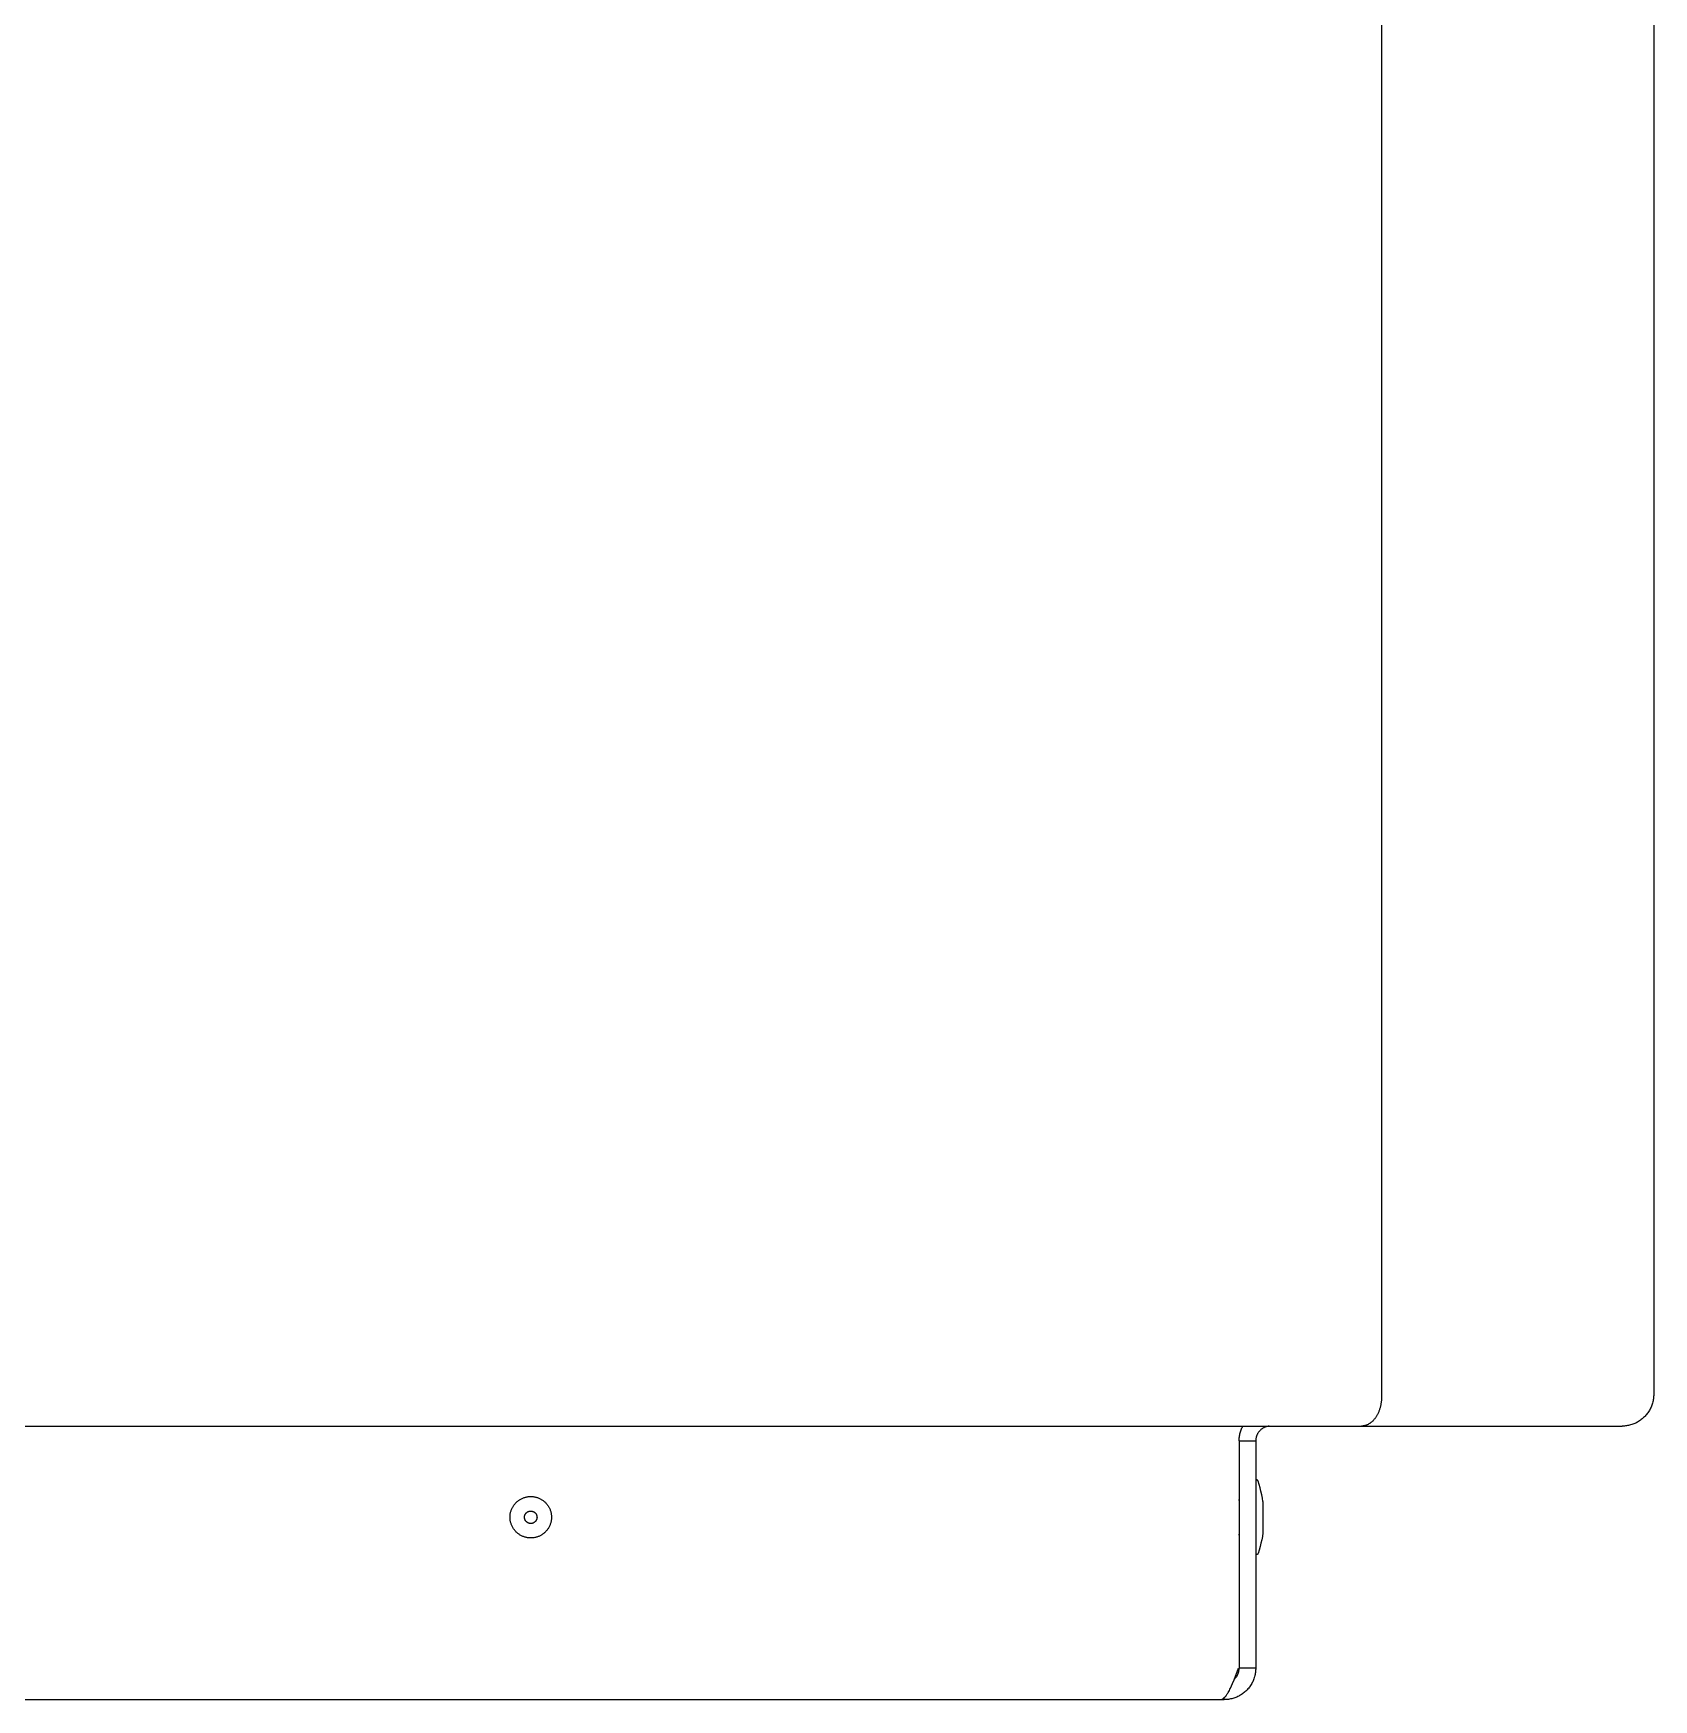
# Model space of a CAD drawing. Header units: millimetres. Extents: x -582 to 3448, y -204 to 2611.
# Drawn here: x 1233.2 to 1428.6, y 1259.9 to 1460.9 of the extents above; entities that cross this region are included whole.
import ezdxf

# ---------------------------------------------------------------- set-up
doc = ezdxf.new("R2010")
doc.units = ezdxf.units.MM
doc.header["$MEASUREMENT"] = 0
doc.layers.add('Domyslna', color=7, linetype='Continuous', true_color=0x000000)
doc.layers.add('Utwórz2D linie widoczne', color=7, linetype='Continuous', true_color=0x000000)

msp = doc.modelspace()

# ---------------------------------------------------------------- linework, layer by layer
at = {"layer": 'Domyslna'}
msp.add_line((1395.81, 2059.14), (1395.81, 1296.74), dxfattribs=at)
at = {"layer": 'Utwórz2D linie widoczne'}
for p, q in [((1428.64, 2059.14), (1428.64, 1296.74)), ((1395.81, 1296.74), (1395.81, 1296.55)), ((1395.81, 1296.55), (1395.81, 1296.36)), ((1395.81, 1296.36), (1395.81, 1296.18)), ((1428.62, 1296.35), (1428.6, 1296.22)), ((1428.63, 1296.48), (1428.62, 1296.35)), ((1428.64, 1296.61), (1428.63, 1296.48)), ((1428.64, 1296.74), (1428.64, 1296.61)), ((1395.28, 1294.27), (1395.24, 1294.19)), ((1395.32, 1294.34), (1395.28, 1294.27)), ((1395.36, 1294.41), (1395.32, 1294.34)), ((1395.4, 1294.49), (1395.36, 1294.41)), ((1395.43, 1294.57), (1395.4, 1294.49)), ((1395.47, 1294.64), (1395.43, 1294.57)), ((1395.5, 1294.72), (1395.47, 1294.64)), ((1395.53, 1294.8), (1395.5, 1294.72)), ((1395.55, 1294.88), (1395.53, 1294.8)), ((1395.58, 1294.96), (1395.55, 1294.88)), ((1395.61, 1295.04), (1395.58, 1294.96)), ((1395.63, 1295.12), (1395.61, 1295.04)), ((1395.65, 1295.2), (1395.63, 1295.12)), ((1395.67, 1295.28), (1395.65, 1295.2)), ((1395.69, 1295.37), (1395.67, 1295.28)), ((1395.71, 1295.46), (1395.69, 1295.37)), ((1395.73, 1295.55), (1395.71, 1295.46)), ((1395.74, 1295.64), (1395.73, 1295.55)), ((1395.76, 1295.73), (1395.74, 1295.64)), ((1395.77, 1295.81), (1395.76, 1295.73)), ((1395.78, 1295.9), (1395.77, 1295.81)), ((1395.79, 1295.99), (1395.78, 1295.9)), ((1395.8, 1296.09), (1395.79, 1295.99)), ((1395.81, 1296.18), (1395.8, 1296.09)), ((1427.7, 1294.24), (1427.61, 1294.14)), ((1427.79, 1294.34), (1427.7, 1294.24)), ((1427.87, 1294.44), (1427.79, 1294.34)), ((1427.94, 1294.54), (1427.87, 1294.44)), ((1428.02, 1294.65), (1427.94, 1294.54)), ((1428.08, 1294.76), (1428.02, 1294.65)), ((1428.15, 1294.87), (1428.08, 1294.76)), ((1428.21, 1294.99), (1428.15, 1294.87)), ((1428.27, 1295.1), (1428.21, 1294.99)), ((1428.32, 1295.22), (1428.27, 1295.1)), ((1428.37, 1295.34), (1428.32, 1295.22)), ((1428.42, 1295.46), (1428.37, 1295.34)), ((1428.46, 1295.59), (1428.42, 1295.46)), ((1428.5, 1295.71), (1428.46, 1295.59)), ((1428.53, 1295.84), (1428.5, 1295.71)), ((1428.56, 1295.96), (1428.53, 1295.84)), ((1428.58, 1296.09), (1428.56, 1295.96)), ((1428.6, 1296.22), (1428.58, 1296.09)), ((1073.65, 1292.94), (1392.74, 1292.94)), ((1378.77, 1292.12), (1378.8, 1292.24)), ((1378.8, 1292.24), (1378.84, 1292.36)), ((1378.84, 1292.36), (1378.88, 1292.48)), ((1378.88, 1292.48), (1378.93, 1292.6)), ((1378.93, 1292.6), (1378.98, 1292.71)), ((1378.98, 1292.71), (1379.03, 1292.82)), ((1379.03, 1292.82), (1379.09, 1292.94)), ((1381.04, 1292.27), (1381.01, 1292.23)), ((1381.08, 1292.32), (1381.04, 1292.27)), ((1381.12, 1292.37), (1381.08, 1292.32)), ((1381.17, 1292.41), (1381.12, 1292.37)), ((1381.21, 1292.45), (1381.17, 1292.41)), ((1381.26, 1292.5), (1381.21, 1292.45)), ((1381.31, 1292.54), (1381.26, 1292.5)), ((1381.35, 1292.57), (1381.31, 1292.54)), ((1381.4, 1292.61), (1381.35, 1292.57)), ((1381.45, 1292.64), (1381.4, 1292.61)), ((1381.51, 1292.68), (1381.45, 1292.64)), ((1381.56, 1292.71), (1381.51, 1292.68)), ((1381.61, 1292.74), (1381.56, 1292.71)), ((1381.67, 1292.76), (1381.61, 1292.74)), ((1381.73, 1292.79), (1381.67, 1292.76)), ((1381.78, 1292.81), (1381.73, 1292.79)), ((1381.84, 1292.83), (1381.78, 1292.81)), ((1381.9, 1292.85), (1381.84, 1292.83)), ((1381.96, 1292.87), (1381.9, 1292.85)), ((1382.02, 1292.89), (1381.96, 1292.87)), ((1382.08, 1292.9), (1382.02, 1292.89)), ((1382.14, 1292.91), (1382.08, 1292.9)), ((1382.2, 1292.92), (1382.14, 1292.91)), ((1382.26, 1292.93), (1382.2, 1292.92)), ((1392.74, 1292.94), (1393.39, 1292.94)), ((1393.42, 1292.94), (1393.39, 1292.94)), ((1393.39, 1292.94), (1424.57, 1292.94)), ((1393.45, 1292.94), (1393.42, 1292.94)), ((1393.49, 1292.94), (1393.45, 1292.94)), ((1393.52, 1292.94), (1393.49, 1292.94)), ((1393.55, 1292.94), (1393.52, 1292.94)), ((1393.58, 1292.95), (1393.55, 1292.94)), ((1393.61, 1292.95), (1393.58, 1292.95)), ((1393.64, 1292.95), (1393.61, 1292.95)), ((1393.68, 1292.96), (1393.64, 1292.95)), ((1393.71, 1292.97), (1393.68, 1292.96)), ((1393.74, 1292.97), (1393.71, 1292.97)), ((1393.77, 1292.98), (1393.74, 1292.97)), ((1393.8, 1292.99), (1393.77, 1292.98)), ((1393.83, 1292.99), (1393.8, 1292.99)), ((1393.86, 1293), (1393.83, 1292.99)), ((1393.89, 1293.01), (1393.86, 1293)), ((1393.95, 1293.03), (1393.89, 1293.01)), ((1394.01, 1293.05), (1393.95, 1293.03)), ((1394.07, 1293.08), (1394.01, 1293.05)), ((1394.13, 1293.1), (1394.07, 1293.08)), ((1394.19, 1293.13), (1394.13, 1293.1)), ((1394.24, 1293.16), (1394.19, 1293.13)), ((1394.3, 1293.19), (1394.24, 1293.16)), ((1394.35, 1293.23), (1394.3, 1293.19)), ((1394.41, 1293.26), (1394.35, 1293.23)), ((1394.47, 1293.31), (1394.41, 1293.26)), ((1394.53, 1293.35), (1394.47, 1293.31)), ((1394.59, 1293.39), (1394.53, 1293.35)), ((1394.64, 1293.44), (1394.59, 1293.39)), ((1394.7, 1293.49), (1394.64, 1293.44)), ((1394.75, 1293.54), (1394.7, 1293.49)), ((1394.8, 1293.59), (1394.75, 1293.54)), ((1394.85, 1293.65), (1394.8, 1293.59)), ((1394.9, 1293.7), (1394.85, 1293.65)), ((1394.94, 1293.76), (1394.9, 1293.7)), ((1394.99, 1293.81), (1394.94, 1293.76)), ((1395.03, 1293.87), (1394.99, 1293.81)), ((1395.07, 1293.93), (1395.03, 1293.87)), ((1395.12, 1293.99), (1395.07, 1293.93)), ((1395.16, 1294.05), (1395.12, 1293.99)), ((1395.2, 1294.12), (1395.16, 1294.05)), ((1395.24, 1294.19), (1395.2, 1294.12)), ((1424.57, 1292.94), (1424.84, 1292.94)), ((1424.84, 1292.94), (1424.84, 1292.95)), ((1424.97, 1292.94), (1424.84, 1292.94)), ((1425.1, 1292.94), (1424.97, 1292.94)), ((1425.23, 1292.96), (1425.1, 1292.94)), ((1425.36, 1292.97), (1425.23, 1292.96)), ((1425.48, 1292.99), (1425.36, 1292.97)), ((1425.61, 1293.02), (1425.48, 1292.99)), ((1425.74, 1293.04), (1425.61, 1293.02)), ((1425.86, 1293.08), (1425.74, 1293.04)), ((1425.99, 1293.11), (1425.86, 1293.08)), ((1426.11, 1293.16), (1425.99, 1293.11)), ((1426.23, 1293.2), (1426.11, 1293.16)), ((1426.35, 1293.25), (1426.23, 1293.2)), ((1426.47, 1293.3), (1426.35, 1293.25)), ((1426.59, 1293.36), (1426.47, 1293.3)), ((1426.7, 1293.42), (1426.59, 1293.36)), ((1426.81, 1293.49), (1426.7, 1293.42)), ((1426.92, 1293.56), (1426.81, 1293.49)), ((1427.03, 1293.63), (1426.92, 1293.56)), ((1427.13, 1293.71), (1427.03, 1293.63)), ((1427.24, 1293.79), (1427.13, 1293.71)), ((1427.33, 1293.87), (1427.24, 1293.79)), ((1427.43, 1293.96), (1427.33, 1293.87)), ((1427.52, 1294.05), (1427.43, 1293.96)), ((1427.61, 1294.14), (1427.52, 1294.05)), ((1378.64, 1291.26), (1378.65, 1291.39)), ((1378.64, 1291.14), (1378.64, 1291.26)), ((1378.64, 1291.14), (1378.64, 1263.74)), ((1378.64, 1291.14), (1380.64, 1291.14)), ((1378.65, 1291.39), (1378.66, 1291.51)), ((1378.66, 1291.51), (1378.67, 1291.63)), ((1378.67, 1291.63), (1378.69, 1291.76)), ((1378.69, 1291.76), (1378.71, 1291.88)), ((1378.71, 1291.88), (1378.74, 1292)), ((1378.74, 1292), (1378.77, 1292.12)), ((1380.65, 1291.32), (1380.64, 1291.26)), ((1380.64, 1291.26), (1380.64, 1291.2)), ((1380.64, 1291.2), (1380.64, 1291.14)), ((1380.64, 1291.14), (1380.64, 1263.74)), ((1380.66, 1291.44), (1380.65, 1291.38)), ((1380.65, 1291.38), (1380.65, 1291.32)), ((1380.68, 1291.5), (1380.66, 1291.44)), ((1380.69, 1291.56), (1380.68, 1291.5)), ((1380.7, 1291.62), (1380.69, 1291.56)), ((1380.72, 1291.68), (1380.7, 1291.62)), ((1380.74, 1291.74), (1380.72, 1291.68)), ((1380.76, 1291.8), (1380.74, 1291.74)), ((1380.79, 1291.85), (1380.76, 1291.8)), ((1380.81, 1291.91), (1380.79, 1291.85)), ((1380.84, 1291.97), (1380.81, 1291.91)), ((1380.87, 1292.02), (1380.84, 1291.97)), ((1380.9, 1292.07), (1380.87, 1292.02)), ((1380.93, 1292.13), (1380.9, 1292.07)), ((1380.97, 1292.18), (1380.93, 1292.13)), ((1381.01, 1292.23), (1380.97, 1292.18)), ((1380.74, 1286.44), (1380.64, 1286.44)), ((1380.75, 1286.44), (1380.74, 1286.44)), ((1380.74, 1286.44), (1380.74, 1286.44)), ((1380.76, 1286.43), (1380.75, 1286.44)), ((1380.77, 1286.43), (1380.76, 1286.43)), ((1380.78, 1286.43), (1380.77, 1286.43)), ((1380.77, 1286.43), (1380.77, 1286.43)), ((1380.79, 1286.43), (1380.78, 1286.43)), ((1380.8, 1286.43), (1380.79, 1286.43)), ((1380.79, 1286.43), (1380.79, 1286.43)), ((1380.81, 1286.42), (1380.8, 1286.43)), ((1380.82, 1286.42), (1380.81, 1286.42)), ((1380.81, 1286.42), (1380.81, 1286.42)), ((1380.83, 1286.41), (1380.82, 1286.42)), ((1380.82, 1286.42), (1380.82, 1286.42)), ((1380.84, 1286.41), (1380.83, 1286.41)), ((1380.85, 1286.4), (1380.84, 1286.41)), ((1380.84, 1286.41), (1380.84, 1286.41)), ((1380.86, 1286.39), (1380.85, 1286.4)), ((1380.85, 1286.4), (1380.85, 1286.4)), ((1380.87, 1286.39), (1380.86, 1286.39)), ((1380.87, 1286.38), (1380.87, 1286.39)), ((1380.88, 1286.38), (1380.87, 1286.38)), ((1380.89, 1286.37), (1380.88, 1286.38)), ((1380.88, 1286.38), (1380.88, 1286.38)), ((1380.89, 1286.36), (1380.89, 1286.37)), ((1380.89, 1286.37), (1380.89, 1286.37)), ((1380.9, 1286.35), (1380.89, 1286.36)), ((1380.91, 1286.34), (1380.9, 1286.35)), ((1380.9, 1286.35), (1380.9, 1286.35)), ((1380.91, 1286.33), (1380.91, 1286.34)), ((1380.91, 1286.34), (1380.91, 1286.34)), ((1380.92, 1286.32), (1380.91, 1286.33)), ((1380.92, 1286.31), (1380.92, 1286.32)), ((1380.92, 1286.32), (1380.92, 1286.32)), ((1380.93, 1286.3), (1380.92, 1286.31)), ((1380.92, 1286.31), (1380.92, 1286.31)), ((1381.06, 1285.89), (1380.93, 1286.3)), ((1292.07, 1284.17), (1292.15, 1284.21)), ((1292.15, 1284.21), (1292.23, 1284.24)), ((1292.23, 1284.24), (1292.31, 1284.27)), ((1292.31, 1284.27), (1292.39, 1284.3)), ((1292.39, 1284.3), (1292.47, 1284.33)), ((1292.47, 1284.33), (1292.56, 1284.35)), ((1292.56, 1284.35), (1292.64, 1284.37)), ((1292.64, 1284.37), (1292.72, 1284.39)), ((1292.72, 1284.39), (1292.81, 1284.41)), ((1292.81, 1284.41), (1292.9, 1284.42)), ((1292.9, 1284.42), (1292.98, 1284.43)), ((1292.98, 1284.43), (1293.07, 1284.43)), ((1293.07, 1284.43), (1293.15, 1284.44)), ((1293.15, 1284.44), (1293.24, 1284.44)), ((1293.24, 1284.44), (1293.33, 1284.43)), ((1293.33, 1284.43), (1293.41, 1284.43)), ((1293.41, 1284.43), (1293.5, 1284.42)), ((1293.5, 1284.42), (1293.58, 1284.41)), ((1293.58, 1284.41), (1293.67, 1284.39)), ((1293.67, 1284.39), (1293.75, 1284.37)), ((1293.75, 1284.37), (1293.84, 1284.35)), ((1293.84, 1284.35), (1293.92, 1284.33)), ((1293.92, 1284.33), (1294, 1284.3)), ((1294, 1284.3), (1294.08, 1284.27)), ((1294.08, 1284.27), (1294.16, 1284.24)), ((1294.16, 1284.24), (1294.24, 1284.21)), ((1294.24, 1284.21), (1294.32, 1284.17)), ((1381.17, 1285.49), (1381.06, 1285.89)), ((1381.27, 1285.07), (1381.17, 1285.49)), ((1381.37, 1284.66), (1381.27, 1285.07)), ((1381.44, 1284.24), (1381.37, 1284.66)), ((1381.51, 1283.82), (1381.44, 1284.24)), ((1290.7, 1282.11), (1290.71, 1282.19)), ((1290.71, 1282.19), (1290.72, 1282.28)), ((1290.72, 1282.28), (1290.73, 1282.37)), ((1290.73, 1282.37), (1290.75, 1282.45)), ((1290.75, 1282.45), (1290.77, 1282.53)), ((1290.77, 1282.53), (1290.79, 1282.62)), ((1290.79, 1282.62), (1290.82, 1282.7)), ((1290.82, 1282.7), (1290.84, 1282.78)), ((1290.84, 1282.78), (1290.87, 1282.86)), ((1290.87, 1282.86), (1290.91, 1282.94)), ((1290.91, 1282.94), (1290.94, 1283.02)), ((1290.94, 1283.02), (1290.98, 1283.1)), ((1290.98, 1283.1), (1291.02, 1283.17)), ((1291.02, 1283.17), (1291.07, 1283.25)), ((1291.07, 1283.25), (1291.11, 1283.32)), ((1291.11, 1283.32), (1291.16, 1283.39)), ((1291.16, 1283.39), (1291.22, 1283.46)), ((1291.22, 1283.46), (1291.27, 1283.53)), ((1291.27, 1283.53), (1291.33, 1283.59)), ((1291.33, 1283.59), (1291.38, 1283.66)), ((1291.38, 1283.66), (1291.44, 1283.72)), ((1291.44, 1283.72), (1291.51, 1283.78)), ((1291.51, 1283.78), (1291.57, 1283.84)), ((1291.57, 1283.84), (1291.64, 1283.89)), ((1291.64, 1283.89), (1291.71, 1283.94)), ((1291.71, 1283.94), (1291.78, 1283.99)), ((1291.78, 1283.99), (1291.85, 1284.04)), ((1291.85, 1284.04), (1291.92, 1284.09)), ((1291.92, 1284.09), (1292, 1284.13)), ((1292, 1284.13), (1292.07, 1284.17)), ((1292.48, 1282.16), (1292.49, 1282.19)), ((1292.49, 1282.19), (1292.5, 1282.21)), ((1292.5, 1282.21), (1292.51, 1282.24)), ((1292.51, 1282.24), (1292.52, 1282.26)), ((1292.52, 1282.26), (1292.53, 1282.28)), ((1292.53, 1282.28), (1292.54, 1282.31)), ((1292.54, 1282.31), (1292.56, 1282.33)), ((1292.56, 1282.33), (1292.57, 1282.35)), ((1292.57, 1282.35), (1292.59, 1282.37)), ((1292.59, 1282.37), (1292.6, 1282.39)), ((1292.6, 1282.39), (1292.62, 1282.41)), ((1292.62, 1282.41), (1292.64, 1282.43)), ((1292.64, 1282.43), (1292.65, 1282.45)), ((1292.65, 1282.45), (1292.67, 1282.47)), ((1292.67, 1282.47), (1292.69, 1282.49)), ((1292.69, 1282.49), (1292.71, 1282.51)), ((1292.71, 1282.51), (1292.73, 1282.52)), ((1292.73, 1282.52), (1292.75, 1282.54)), ((1292.75, 1282.54), (1292.77, 1282.55)), ((1292.77, 1282.55), (1292.79, 1282.57)), ((1292.79, 1282.57), (1292.81, 1282.58)), ((1292.81, 1282.58), (1292.84, 1282.59)), ((1292.84, 1282.59), (1292.86, 1282.61)), ((1292.86, 1282.61), (1292.88, 1282.62)), ((1292.88, 1282.62), (1292.91, 1282.63)), ((1292.91, 1282.63), (1292.93, 1282.64)), ((1292.93, 1282.64), (1292.95, 1282.65)), ((1292.95, 1282.65), (1292.98, 1282.65)), ((1292.98, 1282.65), (1293, 1282.66)), ((1293, 1282.66), (1293.03, 1282.67)), ((1293.03, 1282.67), (1293.05, 1282.67)), ((1293.05, 1282.67), (1293.08, 1282.68)), ((1293.08, 1282.68), (1293.11, 1282.68)), ((1293.11, 1282.68), (1293.13, 1282.68)), ((1293.13, 1282.68), (1293.16, 1282.68)), ((1293.16, 1282.68), (1293.18, 1282.69)), ((1293.18, 1282.69), (1293.21, 1282.69)), ((1293.21, 1282.69), (1293.24, 1282.68)), ((1293.24, 1282.68), (1293.26, 1282.68)), ((1293.26, 1282.68), (1293.29, 1282.68)), ((1293.29, 1282.68), (1293.31, 1282.68)), ((1293.31, 1282.68), (1293.34, 1282.67)), ((1293.34, 1282.67), (1293.36, 1282.67)), ((1293.36, 1282.67), (1293.39, 1282.66)), ((1293.39, 1282.66), (1293.41, 1282.65)), ((1293.41, 1282.65), (1293.44, 1282.65)), ((1293.44, 1282.65), (1293.46, 1282.64)), ((1293.46, 1282.64), (1293.49, 1282.63)), ((1293.49, 1282.63), (1293.51, 1282.62)), ((1293.51, 1282.62), (1293.53, 1282.61)), ((1293.53, 1282.61), (1293.56, 1282.59)), ((1293.56, 1282.59), (1293.58, 1282.58)), ((1293.58, 1282.58), (1293.6, 1282.57)), ((1293.6, 1282.57), (1293.62, 1282.55)), ((1293.62, 1282.55), (1293.64, 1282.54)), ((1293.64, 1282.54), (1293.66, 1282.52)), ((1293.66, 1282.52), (1293.68, 1282.51)), ((1293.68, 1282.51), (1293.7, 1282.49)), ((1293.7, 1282.49), (1293.72, 1282.47)), ((1293.72, 1282.47), (1293.74, 1282.45)), ((1293.74, 1282.45), (1293.76, 1282.43)), ((1293.76, 1282.43), (1293.77, 1282.41)), ((1293.77, 1282.41), (1293.79, 1282.39)), ((1293.79, 1282.39), (1293.81, 1282.37)), ((1293.81, 1282.37), (1293.82, 1282.35)), ((1293.82, 1282.35), (1293.83, 1282.33)), ((1293.83, 1282.33), (1293.85, 1282.31)), ((1293.85, 1282.31), (1293.86, 1282.28)), ((1293.86, 1282.28), (1293.87, 1282.26)), ((1293.87, 1282.26), (1293.88, 1282.24)), ((1293.88, 1282.24), (1293.89, 1282.21)), ((1293.89, 1282.21), (1293.9, 1282.19)), ((1293.9, 1282.19), (1293.91, 1282.16)), ((1294.32, 1284.17), (1294.4, 1284.13)), ((1294.4, 1284.13), (1294.47, 1284.09)), ((1294.47, 1284.09), (1294.54, 1284.04)), ((1294.54, 1284.04), (1294.62, 1283.99)), ((1294.62, 1283.99), (1294.69, 1283.94)), ((1294.69, 1283.94), (1294.76, 1283.89)), ((1294.76, 1283.89), (1294.82, 1283.84)), ((1294.82, 1283.84), (1294.89, 1283.78)), ((1294.89, 1283.78), (1294.95, 1283.72)), ((1294.95, 1283.72), (1295.01, 1283.66)), ((1295.01, 1283.66), (1295.07, 1283.59)), ((1295.07, 1283.59), (1295.12, 1283.53)), ((1295.12, 1283.53), (1295.18, 1283.46)), ((1295.18, 1283.46), (1295.23, 1283.39)), ((1295.23, 1283.39), (1295.28, 1283.32)), ((1295.28, 1283.32), (1295.32, 1283.25)), ((1295.32, 1283.25), (1295.37, 1283.17)), ((1295.37, 1283.17), (1295.41, 1283.1)), ((1295.41, 1283.1), (1295.45, 1283.02)), ((1295.45, 1283.02), (1295.48, 1282.94)), ((1295.48, 1282.94), (1295.52, 1282.86)), ((1295.52, 1282.86), (1295.55, 1282.78)), ((1295.55, 1282.78), (1295.58, 1282.7)), ((1295.58, 1282.7), (1295.6, 1282.62)), ((1295.6, 1282.62), (1295.62, 1282.53)), ((1295.62, 1282.53), (1295.64, 1282.45)), ((1295.64, 1282.45), (1295.66, 1282.37)), ((1295.66, 1282.37), (1295.67, 1282.28)), ((1295.67, 1282.28), (1295.68, 1282.19)), ((1295.68, 1282.19), (1295.69, 1282.11)), ((1378.57, 1284.04), (1378.64, 1284.04)), ((1381.51, 1283.82), (1381.51, 1281.94)), ((1290.7, 1282.02), (1290.7, 1282.11)), ((1290.7, 1281.94), (1290.7, 1282.02)), ((1290.7, 1281.85), (1290.7, 1281.94)), ((1290.7, 1281.76), (1290.7, 1281.85)), ((1290.71, 1281.68), (1290.7, 1281.76)), ((1290.72, 1281.59), (1290.71, 1281.68)), ((1290.73, 1281.51), (1290.72, 1281.59)), ((1290.75, 1281.42), (1290.73, 1281.51)), ((1290.77, 1281.34), (1290.75, 1281.42)), ((1290.79, 1281.25), (1290.77, 1281.34)), ((1290.82, 1281.17), (1290.79, 1281.25)), ((1290.84, 1281.09), (1290.82, 1281.17)), ((1290.87, 1281.01), (1290.84, 1281.09)), ((1290.91, 1280.93), (1290.87, 1281.01)), ((1290.94, 1280.85), (1290.91, 1280.93)), ((1290.98, 1280.77), (1290.94, 1280.85)), ((1291.02, 1280.7), (1290.98, 1280.77)), ((1291.07, 1280.62), (1291.02, 1280.7)), ((1291.11, 1280.55), (1291.07, 1280.62)), ((1291.16, 1280.48), (1291.11, 1280.55)), ((1291.22, 1280.41), (1291.16, 1280.48)), ((1291.27, 1280.34), (1291.22, 1280.41)), ((1291.33, 1280.28), (1291.27, 1280.34)), ((1291.38, 1280.21), (1291.33, 1280.28)), ((1291.44, 1280.15), (1291.38, 1280.21)), ((1292.45, 1282.04), (1292.46, 1282.06)), ((1292.45, 1282.01), (1292.45, 1282.04)), ((1292.45, 1281.99), (1292.45, 1282.01)), ((1292.45, 1281.96), (1292.45, 1281.99)), ((1292.45, 1281.94), (1292.45, 1281.96)), ((1292.45, 1281.91), (1292.45, 1281.94)), ((1292.45, 1281.88), (1292.45, 1281.91)), ((1292.45, 1281.86), (1292.45, 1281.88)), ((1292.45, 1281.83), (1292.45, 1281.86)), ((1292.46, 1281.81), (1292.45, 1281.83)), ((1292.46, 1282.09), (1292.47, 1282.12)), ((1292.46, 1282.06), (1292.46, 1282.09)), ((1292.46, 1281.78), (1292.46, 1281.81)), ((1292.47, 1281.76), (1292.46, 1281.78)), ((1292.47, 1282.14), (1292.48, 1282.16)), ((1292.47, 1282.12), (1292.47, 1282.14)), ((1292.47, 1281.73), (1292.47, 1281.76)), ((1292.48, 1281.71), (1292.47, 1281.73)), ((1292.49, 1281.68), (1292.48, 1281.71)), ((1292.5, 1281.66), (1292.49, 1281.68)), ((1292.51, 1281.63), (1292.5, 1281.66)), ((1292.52, 1281.61), (1292.51, 1281.63)), ((1292.53, 1281.59), (1292.52, 1281.61)), ((1292.54, 1281.56), (1292.53, 1281.59)), ((1292.56, 1281.54), (1292.54, 1281.56)), ((1292.57, 1281.52), (1292.56, 1281.54)), ((1292.59, 1281.5), (1292.57, 1281.52)), ((1292.6, 1281.48), (1292.59, 1281.5)), ((1292.62, 1281.46), (1292.6, 1281.48)), ((1292.64, 1281.44), (1292.62, 1281.46)), ((1292.65, 1281.42), (1292.64, 1281.44)), ((1292.67, 1281.4), (1292.65, 1281.42)), ((1292.69, 1281.38), (1292.67, 1281.4)), ((1292.71, 1281.37), (1292.69, 1281.38)), ((1292.73, 1281.35), (1292.71, 1281.37)), ((1292.75, 1281.33), (1292.73, 1281.35)), ((1292.77, 1281.32), (1292.75, 1281.33)), ((1292.79, 1281.3), (1292.77, 1281.32)), ((1292.81, 1281.29), (1292.79, 1281.3)), ((1292.84, 1281.28), (1292.81, 1281.29)), ((1292.86, 1281.27), (1292.84, 1281.28)), ((1292.88, 1281.25), (1292.86, 1281.27)), ((1292.91, 1281.24), (1292.88, 1281.25)), ((1292.93, 1281.23), (1292.91, 1281.24)), ((1292.95, 1281.23), (1292.93, 1281.23)), ((1292.98, 1281.22), (1292.95, 1281.23)), ((1293, 1281.21), (1292.98, 1281.22)), ((1293.03, 1281.2), (1293, 1281.21)), ((1293.05, 1281.2), (1293.03, 1281.2)), ((1293.08, 1281.19), (1293.05, 1281.2)), ((1293.11, 1281.19), (1293.08, 1281.19)), ((1293.13, 1281.19), (1293.11, 1281.19)), ((1293.16, 1281.19), (1293.13, 1281.19)), ((1293.18, 1281.19), (1293.16, 1281.19)), ((1293.21, 1281.19), (1293.18, 1281.19)), ((1293.24, 1281.19), (1293.21, 1281.19)), ((1293.26, 1281.19), (1293.24, 1281.19)), ((1293.29, 1281.19), (1293.26, 1281.19)), ((1293.31, 1281.19), (1293.29, 1281.19)), ((1293.34, 1281.2), (1293.31, 1281.19)), ((1293.36, 1281.2), (1293.34, 1281.2)), ((1293.39, 1281.21), (1293.36, 1281.2)), ((1293.41, 1281.22), (1293.39, 1281.21)), ((1293.44, 1281.23), (1293.41, 1281.22)), ((1293.46, 1281.23), (1293.44, 1281.23)), ((1293.49, 1281.24), (1293.46, 1281.23)), ((1293.51, 1281.25), (1293.49, 1281.24)), ((1293.53, 1281.27), (1293.51, 1281.25)), ((1293.56, 1281.28), (1293.53, 1281.27)), ((1293.58, 1281.29), (1293.56, 1281.28)), ((1293.6, 1281.3), (1293.58, 1281.29)), ((1293.62, 1281.32), (1293.6, 1281.3)), ((1293.64, 1281.33), (1293.62, 1281.32)), ((1293.66, 1281.35), (1293.64, 1281.33)), ((1293.68, 1281.37), (1293.66, 1281.35)), ((1293.7, 1281.38), (1293.68, 1281.37)), ((1293.72, 1281.4), (1293.7, 1281.38)), ((1293.74, 1281.42), (1293.72, 1281.4)), ((1293.76, 1281.44), (1293.74, 1281.42)), ((1293.77, 1281.46), (1293.76, 1281.44)), ((1293.79, 1281.48), (1293.77, 1281.46)), ((1293.81, 1281.5), (1293.79, 1281.48)), ((1293.82, 1281.52), (1293.81, 1281.5)), ((1293.83, 1281.54), (1293.82, 1281.52)), ((1293.85, 1281.56), (1293.83, 1281.54)), ((1293.86, 1281.59), (1293.85, 1281.56)), ((1293.87, 1281.61), (1293.86, 1281.59)), ((1293.88, 1281.63), (1293.87, 1281.61)), ((1293.89, 1281.66), (1293.88, 1281.63)), ((1293.9, 1281.68), (1293.89, 1281.66)), ((1293.91, 1281.71), (1293.9, 1281.68)), ((1293.91, 1282.16), (1293.92, 1282.14)), ((1293.92, 1281.73), (1293.91, 1281.71)), ((1293.92, 1282.14), (1293.92, 1282.12)), ((1293.92, 1282.12), (1293.93, 1282.09)), ((1293.93, 1281.78), (1293.92, 1281.76)), ((1293.92, 1281.76), (1293.92, 1281.73)), ((1293.93, 1282.09), (1293.94, 1282.06)), ((1293.94, 1281.81), (1293.93, 1281.78)), ((1293.94, 1282.06), (1293.94, 1282.04)), ((1293.94, 1282.04), (1293.94, 1282.01)), ((1293.94, 1282.01), (1293.94, 1281.99)), ((1293.94, 1281.99), (1293.95, 1281.96)), ((1293.95, 1281.91), (1293.94, 1281.88)), ((1293.94, 1281.88), (1293.94, 1281.86)), ((1293.94, 1281.86), (1293.94, 1281.83)), ((1293.94, 1281.83), (1293.94, 1281.81)), ((1293.95, 1281.96), (1293.95, 1281.94)), ((1293.95, 1281.94), (1293.95, 1281.91)), ((1295.01, 1280.21), (1294.95, 1280.15)), ((1295.07, 1280.28), (1295.01, 1280.21)), ((1295.12, 1280.34), (1295.07, 1280.28)), ((1295.18, 1280.41), (1295.12, 1280.34)), ((1295.23, 1280.48), (1295.18, 1280.41)), ((1295.28, 1280.55), (1295.23, 1280.48)), ((1295.32, 1280.62), (1295.28, 1280.55)), ((1295.37, 1280.7), (1295.32, 1280.62)), ((1295.41, 1280.77), (1295.37, 1280.7)), ((1295.45, 1280.85), (1295.41, 1280.77)), ((1295.48, 1280.93), (1295.45, 1280.85)), ((1295.52, 1281.01), (1295.48, 1280.93)), ((1295.55, 1281.09), (1295.52, 1281.01)), ((1295.58, 1281.17), (1295.55, 1281.09)), ((1295.6, 1281.25), (1295.58, 1281.17)), ((1295.62, 1281.34), (1295.6, 1281.25)), ((1295.64, 1281.42), (1295.62, 1281.34)), ((1295.66, 1281.51), (1295.64, 1281.42)), ((1295.67, 1281.59), (1295.66, 1281.51)), ((1295.68, 1281.68), (1295.67, 1281.59)), ((1295.69, 1281.76), (1295.68, 1281.68)), ((1295.69, 1282.11), (1295.69, 1282.02)), ((1295.69, 1282.02), (1295.7, 1281.94)), ((1295.7, 1281.94), (1295.69, 1281.85)), ((1295.69, 1281.85), (1295.69, 1281.76)), ((1381.51, 1281.94), (1381.51, 1280.05)), ((1291.51, 1280.09), (1291.44, 1280.15)), ((1291.57, 1280.04), (1291.51, 1280.09)), ((1291.64, 1279.98), (1291.57, 1280.04)), ((1291.71, 1279.93), (1291.64, 1279.98)), ((1291.78, 1279.88), (1291.71, 1279.93)), ((1291.85, 1279.83), (1291.78, 1279.88)), ((1291.92, 1279.79), (1291.85, 1279.83)), ((1292, 1279.74), (1291.92, 1279.79)), ((1292.07, 1279.7), (1292, 1279.74)), ((1292.15, 1279.66), (1292.07, 1279.7)), ((1292.23, 1279.63), (1292.15, 1279.66)), ((1292.31, 1279.6), (1292.23, 1279.63)), ((1292.39, 1279.57), (1292.31, 1279.6)), ((1292.47, 1279.54), (1292.39, 1279.57)), ((1292.56, 1279.52), (1292.47, 1279.54)), ((1292.64, 1279.5), (1292.56, 1279.52)), ((1292.72, 1279.48), (1292.64, 1279.5)), ((1292.81, 1279.47), (1292.72, 1279.48)), ((1292.9, 1279.45), (1292.81, 1279.47)), ((1292.98, 1279.44), (1292.9, 1279.45)), ((1293.07, 1279.44), (1292.98, 1279.44)), ((1293.15, 1279.44), (1293.07, 1279.44)), ((1293.24, 1279.44), (1293.15, 1279.44)), ((1293.33, 1279.44), (1293.24, 1279.44)), ((1293.41, 1279.44), (1293.33, 1279.44)), ((1293.5, 1279.45), (1293.41, 1279.44)), ((1293.58, 1279.47), (1293.5, 1279.45)), ((1293.67, 1279.48), (1293.58, 1279.47)), ((1293.75, 1279.5), (1293.67, 1279.48)), ((1293.84, 1279.52), (1293.75, 1279.5)), ((1293.92, 1279.54), (1293.84, 1279.52)), ((1294, 1279.57), (1293.92, 1279.54)), ((1294.08, 1279.6), (1294, 1279.57)), ((1294.16, 1279.63), (1294.08, 1279.6)), ((1294.24, 1279.66), (1294.16, 1279.63)), ((1294.32, 1279.7), (1294.24, 1279.66)), ((1294.4, 1279.74), (1294.32, 1279.7)), ((1294.47, 1279.79), (1294.4, 1279.74)), ((1294.54, 1279.83), (1294.47, 1279.79)), ((1294.62, 1279.88), (1294.54, 1279.83)), ((1294.69, 1279.93), (1294.62, 1279.88)), ((1294.76, 1279.98), (1294.69, 1279.93)), ((1294.82, 1280.04), (1294.76, 1279.98)), ((1294.89, 1280.09), (1294.82, 1280.04)), ((1294.95, 1280.15), (1294.89, 1280.09)), ((1378.57, 1279.84), (1378.64, 1279.84)), ((1381.17, 1278.39), (1381.06, 1277.98)), ((1381.27, 1278.8), (1381.17, 1278.39)), ((1381.37, 1279.21), (1381.27, 1278.8)), ((1381.44, 1279.63), (1381.37, 1279.21)), ((1381.51, 1280.05), (1381.44, 1279.63)), ((1380.74, 1277.44), (1380.64, 1277.44)), ((1380.75, 1277.44), (1380.74, 1277.44)), ((1380.74, 1277.44), (1380.74, 1277.44)), ((1380.76, 1277.44), (1380.75, 1277.44)), ((1380.77, 1277.44), (1380.76, 1277.44)), ((1380.78, 1277.44), (1380.77, 1277.44)), ((1380.77, 1277.44), (1380.77, 1277.44)), ((1380.79, 1277.44), (1380.78, 1277.44)), ((1380.8, 1277.45), (1380.79, 1277.44)), ((1380.79, 1277.44), (1380.79, 1277.44)), ((1380.81, 1277.45), (1380.8, 1277.45)), ((1380.82, 1277.45), (1380.81, 1277.45)), ((1380.81, 1277.45), (1380.81, 1277.45)), ((1380.83, 1277.46), (1380.82, 1277.46)), ((1380.82, 1277.46), (1380.82, 1277.45)), ((1380.84, 1277.46), (1380.83, 1277.46)), ((1380.85, 1277.47), (1380.84, 1277.47)), ((1380.84, 1277.47), (1380.84, 1277.46)), ((1380.86, 1277.48), (1380.85, 1277.47)), ((1380.85, 1277.47), (1380.85, 1277.47)), ((1380.87, 1277.48), (1380.86, 1277.48)), ((1380.88, 1277.49), (1380.87, 1277.49)), ((1380.87, 1277.49), (1380.87, 1277.48)), ((1380.89, 1277.5), (1380.88, 1277.5)), ((1380.88, 1277.5), (1380.88, 1277.49)), ((1380.9, 1277.52), (1380.89, 1277.51)), ((1380.89, 1277.51), (1380.89, 1277.51)), ((1380.89, 1277.51), (1380.89, 1277.5)), ((1380.91, 1277.53), (1380.9, 1277.52)), ((1380.9, 1277.52), (1380.9, 1277.52)), ((1380.92, 1277.55), (1380.91, 1277.54)), ((1380.91, 1277.54), (1380.91, 1277.53)), ((1380.91, 1277.53), (1380.91, 1277.53)), ((1380.93, 1277.57), (1380.92, 1277.57)), ((1380.92, 1277.57), (1380.92, 1277.56)), ((1380.92, 1277.56), (1380.92, 1277.55)), ((1380.92, 1277.55), (1380.92, 1277.55)), ((1381.06, 1277.98), (1380.93, 1277.57)), ((1377.84, 1261.88), (1378.03, 1262.34)), ((1378.03, 1262.34), (1378.57, 1263.74)), ((1378.07, 1262.42), (1378.11, 1262.46)), ((1378.11, 1262.46), (1378.15, 1262.51)), ((1378.15, 1262.51), (1378.19, 1262.55)), ((1378.19, 1262.55), (1378.23, 1262.6)), ((1378.23, 1262.6), (1378.27, 1262.65)), ((1378.27, 1262.65), (1378.31, 1262.7)), ((1378.31, 1262.7), (1378.34, 1262.75)), ((1378.34, 1262.75), (1378.38, 1262.8)), ((1378.38, 1262.8), (1378.41, 1262.85)), ((1378.41, 1262.85), (1378.44, 1262.91)), ((1378.44, 1262.91), (1378.46, 1262.96)), ((1378.46, 1262.96), (1378.49, 1263.02)), ((1378.49, 1263.02), (1378.51, 1263.08)), ((1378.51, 1263.08), (1378.53, 1263.13)), ((1378.53, 1263.13), (1378.55, 1263.19)), ((1378.55, 1263.19), (1378.57, 1263.25)), ((1378.57, 1263.25), (1378.59, 1263.31)), ((1378.59, 1263.31), (1378.6, 1263.37)), ((1378.6, 1263.37), (1378.61, 1263.43)), ((1378.61, 1263.43), (1378.62, 1263.49)), ((1378.62, 1263.49), (1378.63, 1263.55)), ((1378.63, 1263.61), (1378.64, 1263.67)), ((1378.63, 1263.55), (1378.63, 1263.61)), ((1380.64, 1263.74), (1378.64, 1263.74)), ((1378.64, 1263.67), (1378.64, 1263.74)), ((1380.27, 1262.1), (1380.21, 1261.99)), ((1380.32, 1262.22), (1380.27, 1262.1)), ((1380.37, 1262.34), (1380.32, 1262.22)), ((1380.42, 1262.46), (1380.37, 1262.34)), ((1380.46, 1262.59), (1380.42, 1262.46)), ((1380.5, 1262.71), (1380.46, 1262.59)), ((1380.53, 1262.84), (1380.5, 1262.71)), ((1380.56, 1262.96), (1380.53, 1262.84)), ((1380.58, 1263.09), (1380.56, 1262.96)), ((1380.6, 1263.22), (1380.58, 1263.09)), ((1380.62, 1263.35), (1380.6, 1263.22)), ((1380.63, 1263.48), (1380.62, 1263.35)), ((1380.64, 1263.61), (1380.63, 1263.48)), ((1380.64, 1263.74), (1380.64, 1263.61)), ((1376.72, 1260.07), (1376.73, 1260.08)), ((1376.73, 1260.08), (1376.76, 1260.1)), ((1376.76, 1260.1), (1376.79, 1260.12)), ((1376.79, 1260.12), (1376.81, 1260.15)), ((1376.81, 1260.15), (1376.85, 1260.18)), ((1376.84, 1259.94), (1376.84, 1260.17)), ((1376.85, 1260.18), (1376.89, 1260.22)), ((1376.89, 1260.22), (1376.93, 1260.25)), ((1376.93, 1260.25), (1376.96, 1260.29)), ((1376.96, 1260.29), (1376.99, 1260.33)), ((1376.99, 1260.33), (1377.03, 1260.37)), ((1377.03, 1260.37), (1377.06, 1260.41)), ((1377.06, 1260.41), (1377.09, 1260.45)), ((1377.09, 1260.45), (1377.12, 1260.49)), ((1377.12, 1260.49), (1377.15, 1260.54)), ((1377.15, 1260.54), (1377.21, 1260.62)), ((1377.21, 1260.62), (1377.26, 1260.71)), ((1377.26, 1260.71), (1377.32, 1260.8)), ((1377.32, 1260.8), (1377.39, 1260.93)), ((1377.39, 1260.93), (1377.46, 1261.06)), ((1377.46, 1261.06), (1377.53, 1261.2)), ((1377.53, 1261.2), (1377.6, 1261.33)), ((1377.6, 1261.33), (1377.72, 1261.6)), ((1377.72, 1261.6), (1377.84, 1261.88)), ((1377.86, 1260.08), (1377.74, 1260.04)), ((1377.99, 1260.11), (1377.86, 1260.08)), ((1378.11, 1260.16), (1377.99, 1260.11)), ((1378.23, 1260.2), (1378.11, 1260.16)), ((1378.35, 1260.25), (1378.23, 1260.2)), ((1378.47, 1260.3), (1378.35, 1260.25)), ((1378.59, 1260.36), (1378.47, 1260.3)), ((1378.7, 1260.42), (1378.59, 1260.36)), ((1378.81, 1260.49), (1378.7, 1260.42)), ((1378.92, 1260.56), (1378.81, 1260.49)), ((1379.03, 1260.63), (1378.92, 1260.56)), ((1379.13, 1260.71), (1379.03, 1260.63)), ((1379.24, 1260.79), (1379.13, 1260.71)), ((1379.33, 1260.87), (1379.24, 1260.79)), ((1379.43, 1260.96), (1379.33, 1260.87)), ((1379.52, 1261.05), (1379.43, 1260.96)), ((1379.61, 1261.14), (1379.52, 1261.05)), ((1379.7, 1261.24), (1379.61, 1261.14)), ((1379.79, 1261.34), (1379.7, 1261.24)), ((1379.87, 1261.44), (1379.79, 1261.34)), ((1379.94, 1261.54), (1379.87, 1261.44)), ((1380.02, 1261.65), (1379.94, 1261.54)), ((1380.08, 1261.76), (1380.02, 1261.65)), ((1380.15, 1261.87), (1380.08, 1261.76)), ((1380.21, 1261.99), (1380.15, 1261.87)), ((1090.05, 1259.94), (1376.34, 1259.94)), ((1376.34, 1259.94), (1376.36, 1259.94)), ((1376.34, 1259.94), (1376.84, 1259.94)), ((1376.36, 1259.94), (1376.37, 1259.94)), ((1376.37, 1259.94), (1376.39, 1259.94)), ((1376.39, 1259.94), (1376.4, 1259.94)), ((1376.4, 1259.94), (1376.42, 1259.94)), ((1376.42, 1259.94), (1376.43, 1259.94)), ((1376.43, 1259.94), (1376.45, 1259.95)), ((1376.45, 1259.95), (1376.46, 1259.95)), ((1376.46, 1259.95), (1376.48, 1259.95)), ((1376.48, 1259.95), (1376.49, 1259.96)), ((1376.49, 1259.96), (1376.51, 1259.96)), ((1376.51, 1259.96), (1376.52, 1259.97)), ((1376.52, 1259.97), (1376.54, 1259.97)), ((1376.54, 1259.97), (1376.55, 1259.98)), ((1376.55, 1259.98), (1376.57, 1259.98)), ((1376.57, 1259.98), (1376.58, 1259.99)), ((1376.58, 1259.99), (1376.6, 1260)), ((1376.6, 1260), (1376.61, 1260)), ((1376.61, 1260), (1376.63, 1260.01)), ((1376.63, 1260.01), (1376.64, 1260.02)), ((1376.64, 1260.02), (1376.66, 1260.03)), ((1376.66, 1260.03), (1376.67, 1260.04)), ((1376.67, 1260.04), (1376.69, 1260.05)), ((1376.69, 1260.05), (1376.7, 1260.06)), ((1376.7, 1260.06), (1376.72, 1260.07)), ((1376.97, 1259.94), (1376.84, 1259.94)), ((1377.1, 1259.94), (1376.97, 1259.94)), ((1377.23, 1259.96), (1377.1, 1259.94)), ((1377.36, 1259.97), (1377.23, 1259.96)), ((1377.48, 1259.99), (1377.36, 1259.97)), ((1377.61, 1260.02), (1377.48, 1259.99)), ((1377.74, 1260.04), (1377.61, 1260.02))]:
    msp.add_line(p, q, dxfattribs=at)

doc.saveas('drawing.dxf')
